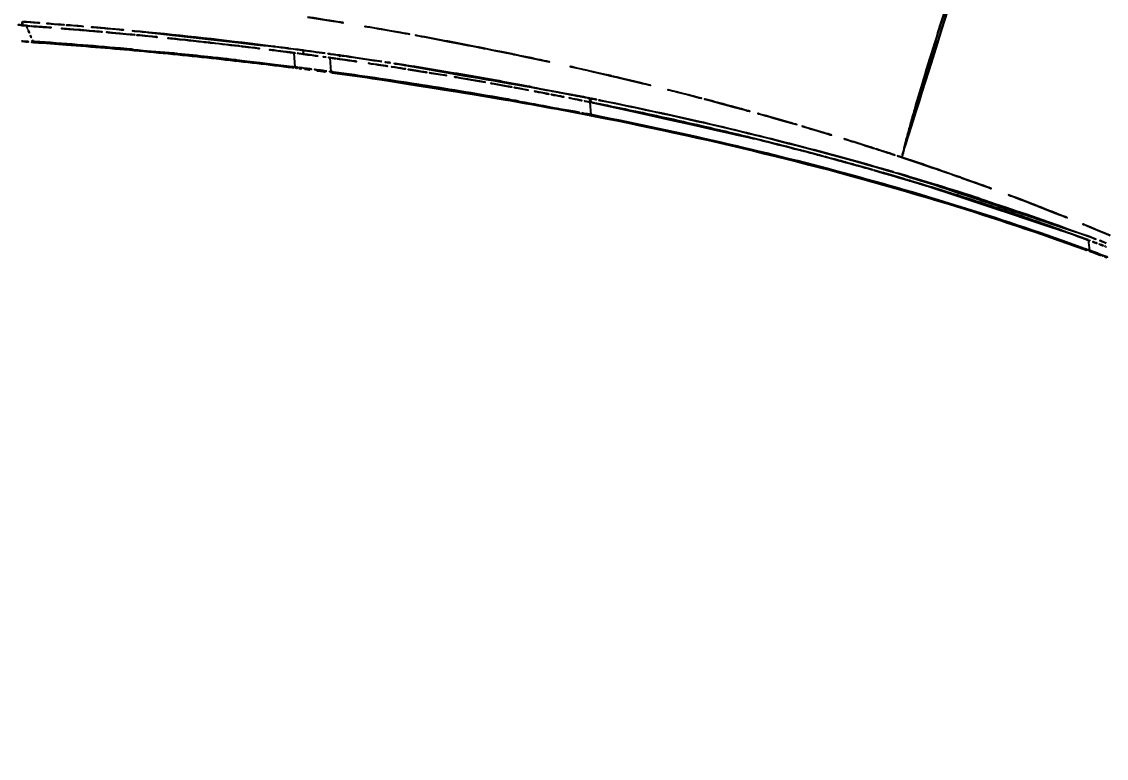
# Model space of a CAD drawing. Extents: x 16296660632 to 16296668616, y -37409619871 to -37409616241.
# Drawn here: x 16296666188.6 to 16296666260.9, y -37409616825.6 to -37409616776.4 of the extents above; entities that cross this region are included whole.
import ezdxf

# ---------------------------------------------------------------- set-up
doc = ezdxf.new("R2010")
doc.units = 0
doc.header["$LTSCALE"] = 10
doc.header["$MEASUREMENT"] = 0
doc.header["$PDMODE"] = 3
doc.header["$PDSIZE"] = -10
doc.layers.get('0').update_dxf_attribs({"linetype": 'CONTINUOUS'})
doc.layers.get('DEFPOINTS').update_dxf_attribs({"linetype": 'CONTINUOUS'})
doc.styles.add('Daelim Dimension', font='')
doc.styles.get('Daelim Dimension').set_extended_font_data('나눔고딕')
doc.dimstyles.new('DEFAULT', dxfattribs={"dimscale": 2, "dimtxt": 2, "dimasz": 2, "dimexe": 0, "dimexo": 2, "dimgap": 1, "dimtad": 1, "dimdec": 1, "dimzin": 9, "dimdsep": 46, "dimtxsty": 'Daelim Dimension', "dimcen": 0.5, "dimclrd": 252, "dimclre": 252, "dimclrt": 3, "dimadec": 1, "dimazin": 0, "dimtfac": 1, "dimtdec": 1, "dimtix": 1, "dimtmove": 0, "dimatfit": 3, "dimfxl": 1, "dimtolj": 1, "dimtzin": 1, "dimlwd": 9, "dimlwe": 9, "dimarcsym": 0})

# ---------------------------------------------------------------- blocks, each defined once
blk = doc.blocks.new('*D16')
at = {"color": 5, "lineweight": 9, "transparency": 16777216}
for p, q in [((16296666467.47109, -37409616640.80376), (16296666467.47109, -37409616937.17432)), ((16296666147.47109, -37409616641.1646), (16296666147.47109, -37409616937.17432)), ((16296666151.47109, -37409616937.17432), (16296666463.47109, -37409616937.17432))]:
    blk.add_line(p, q, dxfattribs=at)
at = {"color": 5, "transparency": 16777216}
for points in [[(16296666151.47109, -37409616936.50766), (16296666151.47109, -37409616937.84099), (16296666147.47109, -37409616937.17432)], [(16296666463.47109, -37409616936.50766), (16296666463.47109, -37409616937.84099), (16296666467.47109, -37409616937.17432)]]:
    blk.add_solid(points, dxfattribs=at)
at = {"layer": 'DEFPOINTS', "color": 0, "transparency": 16777216}
for p in [(16296666147.47109, -37409616637.1646), (16296666467.47109, -37409616636.80376), (16296666467.47109, -37409616937.17432)]:
    blk.add_point(p, dxfattribs=at)
at = {"color": 7, "transparency": 16777216, "insert": (16296666291.23105, -37409616918.8224), "char_height": 30, "attachment_point": 5, "style": 'Daelim Dimension'}
blk.add_mtext('\\A1;320', dxfattribs=at)

msp = doc.modelspace()

# ---------------------------------------------------------------- linework, layer by layer
at = {"linetype": 'Continuous'}
for p, q in [((16296666188.6283, -37409616776.685753), (16296666188.918961, -37409616776.70652)), ((16296666188.924549, -37409616776.705353), (16296666188.944151, -37409616776.791832)), ((16296666206.833111, -37409616779.454964), (16296666206.7784, -37409616778.513313)), ((16296666209.155979, -37409616778.835533), (16296666209.213421, -37409616779.765846)), ((16296666226.633459, -37409616781.821503), (16296666226.48101, -37409616781.791161)), ((16296666226.48101, -37409616781.791161), (16296666226.55551, -37409616782.635361)), ((16296666226.549231, -37409616782.634666), (16296666226.548731, -37409616782.629402)), ((16296666226.55551, -37409616782.635361), (16296666226.616489, -37409616782.642532)), ((16296666259.70961, -37409616790.986763), (16296666259.816441, -37409616791.683792)), ((16296666260.3354, -37409616791.873909), (16296666259.816441, -37409616791.683792)), ((16296666260.003349, -37409616791.806953), (16296666260.52466, -37409616791.998337))]:
    msp.add_line(p, q, dxfattribs=at)
for points, start_tangent, end_tangent in [([(16296666254.316191, -37409616762.998711), (16296666253.342291, -37409616765.930397), (16296666251.95332, -37409616770.153877), (16296666250.73975, -37409616773.90049), (16296666249.70158, -37409616777.170227), (16296666248.838831, -37409616779.963112), (16296666248.15148, -37409616782.279121), (16296666247.873581, -37409616783.258301), (16296666247.63953, -37409616784.118271), (16296666247.449341, -37409616784.859016), (16296666247.345249, -37409616785.294456)], (-0.316198974, -0.948692895), (-0.224978835, -0.974363651)), ([(16296666247.344179, -37409616785.294197), (16296666247.447741, -37409616784.861198), (16296666247.637991, -37409616784.120506), (16296666247.872101, -37409616783.260597), (16296666248.15007, -37409616782.281479), (16296666248.83757, -37409616779.965607), (16296666249.700491, -37409616777.17289), (16296666250.73884, -37409616773.90332), (16296666251.95262, -37409616770.156914), (16296666253.341829, -37409616765.93364), (16296666254.316931, -37409616762.998947)], (0.225164607, 0.974320738), (0.316259443, 0.948672738)), ([(16296666188.636709, -37409616776.664017), (16296666187.89348, -37409616776.562859)], (-0.995366806, 0.096150514), (-0.984645501, 0.174565855)), ([(16296666188.654091, -37409616776.430923), (16296666188.61993, -37409616776.590363), (16296666188.62405, -37409616776.675919), (16296666188.63591, -37409616776.670387)], (-0.266391448, -0.963864927), (0.825693006, 0.564119721)), ([(16296666188.61652, -37409616776.608856), (16296666188.61199, -37409616776.663544)], (-0.17430809, -0.984691165), (0.15967658, -0.987169383)), ([(16296666188.613859, -37409616776.662643), (16296666188.61734, -37409616776.609123)], (-0.070257195, 0.99752891), (0.107448553, 0.994210646)), ([(16296666188.62051, -37409616776.678123), (16296666188.613859, -37409616776.662643)], (-0.967625479, 0.252390436), (-0.070257198, 0.99752891)), ([(16296666188.61734, -37409616776.609123), (16296666188.61858, -37409616776.597237), (16296666188.620541, -37409616776.494003)], (0.107448553, 0.994210646), (-0.055832867, 0.998440129)), ([(16296666188.620541, -37409616776.494003), (16296666188.618, -37409616776.427811)], (-0.055832866, 0.998440129), (0.009272359, 0.999957011)), ([(16296666188.63591, -37409616776.670387), (16296666188.759729, -37409616776.679848), (16296666188.883511, -37409616776.689323), (16296666189.007259, -37409616776.698837)], (0.997113429, -0.07592635), (0.997046598, -0.076798971)), ([(16296666188.654131, -37409616776.430672), (16296666188.82494, -37409616776.442879)], (0.997474532, -0.071025058), (0.99743549, -0.071571242)), ([(16296666188.824921, -37409616776.443108), (16296666188.654091, -37409616776.430923)], (-0.997444803, 0.071441344), (-0.99748368, 0.070896465)), ([(16296666188.82494, -37409616776.442879), (16296666188.927019, -37409616776.450218)], (0.99743549, -0.071571242), (0.997412005, -0.071897786)), ([(16296666188.92664, -37409616776.450409), (16296666188.824921, -37409616776.443108)], (-0.997421504, 0.071765888), (-0.997444803, 0.071441344)), ([(16296666188.907789, -37409616776.704178), (16296666189.00629, -37409616776.711273)], (0.997426602, -0.071695008), (0.997404045, -0.072008128)), ([(16296666188.927019, -37409616776.450218), (16296666191.198629, -37409616776.622307)], (0.997412005, -0.071897785), (0.996859956, -0.079184776)), ([(16296666189.007259, -37409616776.698837), (16296666188.955179, -37409616776.704597), (16296666188.93656, -37409616776.706497)], (-0.99307033, -0.117521575), (-0.997876323, -0.06513712)), ([(16296666188.944151, -37409616776.791832), (16296666188.98797, -37409616776.897247)], (0.383857721, -0.923392251), (0.383837932, -0.923400477)), ([(16296666189.006321, -37409616776.711243), (16296666188.924549, -37409616776.705353)], (-0.997408127, 0.071951565), (-0.997426995, 0.071689541)), ([(16296666189.00629, -37409616776.711273), (16296666189.41626, -37409616776.741142)], (0.997404045, -0.072008128), (0.997309009, -0.073312618)), ([(16296666189.41358, -37409616776.740883), (16296666189.006321, -37409616776.711243)], (-0.997313075, 0.073257289), (-0.997408127, 0.071951565)), ([(16296666189.41626, -37409616776.741142), (16296666192.417471, -37409616776.97628)], (0.997309009, -0.073312618), (0.996556019, -0.082922262)), ([(16296666191.198641, -37409616776.6222), (16296666191.04776, -37409616776.610283), (16296666188.92664, -37409616776.450409)], (-0.996871702, 0.079036756), (-0.997421504, 0.071765888)), ([(16296666192.417471, -37409616776.976173), (16296666189.41358, -37409616776.740883)], (-0.996555386, 0.082929865), (-0.997313075, 0.073257289)), ([(16296666191.198629, -37409616776.622307), (16296666191.81897, -37409616776.672211)], (0.996859956, -0.079184776), (0.996699317, -0.081181717)), ([(16296666191.818991, -37409616776.672012), (16296666191.198641, -37409616776.6222)], (-0.996711699, 0.081029558), (-0.996871702, 0.079036756)), ([(16296666191.81897, -37409616776.672211), (16296666194.139271, -37409616776.86998)], (0.996699317, -0.081181717), (0.996060357, -0.088677869)), ([(16296666194.13932, -37409616776.869408), (16296666191.818991, -37409616776.672012)], (-0.996074923, 0.088514111), (-0.996711699, 0.081029558)), ([(16296666207.66077, -37409616776.121292), (16296666213.854231, -37409616777.155693)], (0.988021896, -0.15431375), (0.984504346, -0.175360178)), ([(16296666213.85437, -37409616777.15493), (16296666207.66111, -37409616776.121964)], (-0.984485067, 0.17546838), (-0.988118784, 0.153692121)), ([(16296666188.98797, -37409616776.897247), (16296666189.03178, -37409616777.002663)], (0.383837932, -0.923400477), (0.383818097, -0.923408722)), ([(16296666189.03178, -37409616777.002663), (16296666189.0756, -37409616777.108078), (16296666189.163219, -37409616777.318909)], (0.383818097, -0.923408722), (0.383758427, -0.923433522)), ([(16296666189.163219, -37409616777.318909), (16296666189.207029, -37409616777.424316), (16296666189.29464, -37409616777.635147)], (0.383758427, -0.923433522), (0.38369872, -0.923458333)), ([(16296666192.417471, -37409616776.97628), (16296666192.726351, -37409616777.002136)], (0.996556019, -0.082922262), (0.99647272, -0.083917325)), ([(16296666192.726351, -37409616777.002029), (16296666192.417471, -37409616776.976173)], (-0.996471767, 0.083928646), (-0.996555386, 0.082929865)), ([(16296666192.726351, -37409616777.002136), (16296666195.959459, -37409616777.291519)], (0.99647272, -0.083917325), (0.995534211, -0.094401456)), ([(16296666195.959459, -37409616777.291489), (16296666194.989929, -37409616777.20108), (16296666192.726351, -37409616777.002029)], (-0.995531522, 0.094429809), (-0.996471767, 0.083928646)), ([(16296666194.139271, -37409616776.86998), (16296666194.341829, -37409616776.888077)], (0.996060357, -0.088677869), (0.996001699, -0.089334294)), ([(16296666194.341881, -37409616776.887466), (16296666194.13932, -37409616776.869408)], (-0.996016437, 0.089169825), (-0.996074923, 0.088514111)), ([(16296666194.341829, -37409616776.888077), (16296666197.07568, -37409616777.145576)], (0.996001699, -0.089334294), (0.995164107, -0.098226273)), ([(16296666197.075781, -37409616777.144524), (16296666196.952881, -37409616777.132439), (16296666194.341881, -37409616776.887466)], (-0.995180554, 0.0980595), (-0.996016437, 0.089169825)), ([(16296666195.959459, -37409616777.291519), (16296666196.45455, -37409616777.338867)], (0.995534211, -0.094401456), (0.995379593, -0.09601805)), ([(16296666196.45455, -37409616777.33886), (16296666195.959459, -37409616777.291489)], (-0.995377029, 0.096044629), (-0.995531522, 0.094429809)), ([(16296666196.45455, -37409616777.338867), (16296666199.50647, -37409616777.648781)], (0.995379593, -0.09601805), (0.994360855, -0.106049467)), ([(16296666197.07568, -37409616777.145576), (16296666205.381531, -37409616778.080841), (16296666206.379709, -37409616778.208969)], (0.995164107, -0.098226273), (0.991645825, -0.12899053)), ([(16296666199.50647, -37409616777.648804), (16296666196.45455, -37409616777.33886)], (-0.994362427, 0.106034728), (-0.995377029, 0.096044629)), ([(16296666206.38002, -37409616778.206673), (16296666206.15571, -37409616778.177597), (16296666204.13345, -37409616777.923302), (16296666201.938181, -37409616777.663071), (16296666199.550989, -37409616777.398598), (16296666197.075781, -37409616777.144524)], (-0.991654976, 0.128920164), (-0.995180554, 0.0980595)), ([(16296666213.854231, -37409616777.155693), (16296666215.466591, -37409616777.447701)], (0.984504346, -0.175360178), (0.983471323, -0.181063958)), ([(16296666215.466681, -37409616777.447197), (16296666213.85437, -37409616777.15493)], (-0.983430768, 0.181284099), (-0.984485067, 0.17546838)), ([(16296666215.466591, -37409616777.447701), (16296666219.01981, -37409616778.125893), (16296666221.275141, -37409616778.581863)], (0.983471323, -0.181063958), (0.979303555, -0.202397005)), ([(16296666188.57704, -37409616777.721123), (16296666188.978439, -37409616777.760338), (16296666189.334221, -37409616777.791939)], (0.994422423, -0.105470583), (0.996512197, -0.083447235)), ([(16296666188.98473, -37409616777.771584), (16296666188.78511, -37409616777.753769), (16296666188.595091, -37409616777.734589)], (-0.996461273, 0.084053145), (-0.994301611, 0.106603499)), ([(16296666189.409321, -37409616777.804817), (16296666188.98473, -37409616777.771584)], (-0.997190882, 0.074902239), (-0.996461273, 0.084053145)), ([(16296666189.29464, -37409616777.635147), (16296666189.33843, -37409616777.74057)], (0.38369872, -0.923458333), (0.383678734, -0.923466637)), ([(16296666189.337219, -37409616777.744682), (16296666189.359779, -37409616777.786201), (16296666189.36706, -37409616777.794548)], (0.385152675, -0.922852868), (0.704592783, -0.709611873)), ([(16296666189.33843, -37409616777.74057), (16296666189.397181, -37409616777.744698)], (0.997547819, -0.069988201), (0.997535039, -0.070170123)), ([(16296666189.39691, -37409616777.74897), (16296666189.337219, -37409616777.744682)], (-0.997418406, 0.071808938), (-0.997425864, 0.071705277)), ([(16296666189.376329, -37409616777.802269), (16296666189.38381, -37409616777.806198), (16296666189.39253, -37409616777.808273)], (0.83413274, -0.551563751), (0.996526965, -0.083270692)), ([(16296666189.39254, -37409616777.808113), (16296666189.44759, -37409616777.81208)], (0.997418454, -0.071808267), (0.997411422, -0.071905874)), ([(16296666189.397181, -37409616777.744698), (16296666189.45224, -37409616777.748573)], (0.997535039, -0.070170123), (0.997523029, -0.070340652)), ([(16296666189.45196, -37409616777.752937), (16296666189.39691, -37409616777.74897)], (-0.997411432, 0.071905745), (-0.997418406, 0.071808939)), ([(16296666189.44759, -37409616777.81208), (16296666191.583679, -37409616777.970757), (16296666196.74577, -37409616778.406174), (16296666201.89843, -37409616778.931107), (16296666206.65719, -37409616779.492126)], (0.997411422, -0.071905874), (0.992218138, -0.124511714)), ([(16296666189.45224, -37409616777.748573), (16296666195.184839, -37409616778.204277), (16296666198.734409, -37409616778.538513)], (0.997523029, -0.070340652), (0.995051121, -0.09936431)), ([(16296666198.7344, -37409616778.53862), (16296666196.686489, -37409616778.341293), (16296666191.535089, -37409616777.907562), (16296666189.45196, -37409616777.752937)], (-0.995040955, 0.099466069), (-0.997411432, 0.071905745)), ([(16296666199.50647, -37409616777.648781), (16296666199.743019, -37409616777.674103), (16296666200.05596, -37409616777.707893)], (0.994360855, -0.106049467), (0.994165299, -0.107867318)), ([(16296666200.05596, -37409616777.707893), (16296666199.50647, -37409616777.648804)], (-0.994168265, 0.107839982), (-0.994362427, 0.106034728)), ([(16296666200.05596, -37409616777.707893), (16296666203.055361, -37409616778.048523)], (0.994165299, -0.107867318), (0.99303627, -0.117809025)), ([(16296666203.05538, -37409616778.048347), (16296666200.942261, -37409616777.805351), (16296666200.05596, -37409616777.707893)], (-0.993045022, 0.117735231), (-0.994168265, 0.107839982)), ([(16296666203.055361, -37409616778.048523), (16296666203.364759, -37409616778.085381)], (0.99303627, -0.117809025), (0.992913866, -0.118836253)), ([(16296666203.36478, -37409616778.085197), (16296666203.05538, -37409616778.048347)], (-0.992922918, 0.118760594), (-0.993045022, 0.117735231)), ([(16296666203.364759, -37409616778.085381), (16296666206.21122, -37409616778.439827)], (0.992913866, -0.118836253), (0.991735162, -0.128301861)), ([(16296666206.211281, -37409616778.43943), (16296666203.36478, -37409616778.085197)], (-0.991743685, 0.128235965), (-0.992922918, 0.118760594)), ([(16296666206.379709, -37409616778.208969), (16296666209.13975, -37409616778.581192)], (0.991645825, -0.12899053), (0.990385891, -0.138332165)), ([(16296666221.274851, -37409616778.583267), (16296666215.466681, -37409616777.447197)], (-0.979231028, 0.20274761), (-0.983430768, 0.181284099)), ([(16296666198.734409, -37409616778.538513), (16296666199.001789, -37409616778.565331)], (0.995051121, -0.09936431), (0.994965528, -0.100217751)), ([(16296666199.00177, -37409616778.565468), (16296666198.7344, -37409616778.53862)], (-0.994950115, 0.10037066), (-0.995040955, 0.099466069)), ([(16296666199.001789, -37409616778.565331), (16296666201.01652, -37409616778.774872), (16296666206.6649, -37409616779.433723)], (0.994965528, -0.100217751), (0.992151659, -0.125040338)), ([(16296666206.665171, -37409616779.43399), (16296666201.828871, -37409616778.863953), (16296666199.00177, -37409616778.565468)], (-0.992186332, 0.124764909), (-0.994950115, 0.10037066)), ([(16296666206.21122, -37409616778.439827), (16296666206.34877, -37409616778.457657)], (0.991735162, -0.128301862), (0.99167579, -0.128759958)), ([(16296666206.347969, -37409616778.457138), (16296666206.211281, -37409616778.43943)], (-0.99168449, 0.128692935), (-0.991743685, 0.128235965)), ([(16296666206.34877, -37409616778.457657), (16296666206.432831, -37409616778.468582)], (0.99167579, -0.128759959), (0.991639396, -0.129039949)), ([(16296666206.53175, -37409616778.481041), (16296666206.347969, -37409616778.457138)], (-0.991604536, 0.129307559), (-0.99168449, 0.128692935)), ([(16296666206.432831, -37409616778.468582), (16296666206.5317, -37409616778.481468)], (0.991639396, -0.129039949), (0.991596484, -0.12936929)), ([(16296666206.5317, -37409616778.481468), (16296666206.77837, -37409616778.513748)], (0.991596484, -0.12936929), (0.991488912, -0.130191159)), ([(16296666206.7784, -37409616778.513313), (16296666206.53175, -37409616778.481041)], (-0.991496552, 0.130132961), (-0.991604536, 0.129307559)), ([(16296666206.77837, -37409616778.513748), (16296666206.957581, -37409616778.537338)], (0.991488912, -0.130191159), (0.99141031, -0.130788367)), ([(16296666208.83497, -37409616778.536163), (16296666208.0238, -37409616778.424919), (16296666206.38003, -37409616778.206543)], (-0.990538775, 0.137233143), (-0.991654971, 0.128920205)), ([(16296666206.957581, -37409616778.537338), (16296666209.106199, -37409616778.828697)], (0.99141031, -0.130788367), (0.990438175, -0.137957321)), ([(16296666208.36504, -37409616778.726227), (16296666207.572519, -37409616778.618874), (16296666206.778419, -37409616778.513443)], (-0.990767695, 0.135570552), (-0.991477728, 0.130276305)), ([(16296666207.34716, -37409616778.584877), (16296666207.41712, -37409616778.337448)], (0.241550257, 0.970388311), (0.296862588, 0.954920208)), ([(16296666207.417509, -37409616778.337517), (16296666207.34757, -37409616778.584938)], (-0.296747746, -0.954955902), (-0.241632737, -0.970367776)), ([(16296666208.892509, -37409616778.798882), (16296666208.36504, -37409616778.726227)], (-0.990525449, 0.13732929), (-0.990767695, 0.135570552)), ([(16296666209.14012, -37409616778.578598), (16296666208.83497, -37409616778.536163)], (-0.990394357, 0.138271537), (-0.990538775, 0.137233143)), ([(16296666209.155979, -37409616778.835533), (16296666208.892509, -37409616778.798882)], (-0.990403241, 0.138207891), (-0.990525449, 0.13732929)), ([(16296666209.106199, -37409616778.828697), (16296666209.155979, -37409616778.835632)], (0.990438175, -0.137957321), (0.990415, -0.138123599)), ([(16296666209.13975, -37409616778.581192), (16296666209.1908, -37409616778.588333)], (0.990385891, -0.138332165), (0.990361553, -0.1385063)), ([(16296666209.155979, -37409616778.835632), (16296666209.336201, -37409616778.860817)], (0.990415, -0.138123598), (0.990330848, -0.138725673)), ([(16296666209.1908, -37409616778.588333), (16296666212.973459, -37409616779.1427)], (0.990361553, -0.138506299), (0.988449573, -0.151550132)), ([(16296666209.342079, -37409616778.861389), (16296666209.155979, -37409616778.835533)], (-0.990434874, 0.137981016), (-0.990537914, 0.137239358)), ([(16296666209.336201, -37409616778.860817), (16296666209.491631, -37409616778.882637)], (0.990330848, -0.138725673), (0.990257957, -0.139245032)), ([(16296666209.49168, -37409616778.882278), (16296666209.342079, -37409616778.861389)], (-0.990352081, 0.138574008), (-0.990434874, 0.137981016)), ([(16296666209.98101, -37409616778.697937), (16296666209.14011, -37409616778.578667)], (-0.989866107, 0.142003841), (-0.990314333, 0.138843519)), ([(16296666209.491631, -37409616778.882637), (16296666209.616949, -37409616778.900284)], (0.990257957, -0.139245032), (0.990198977, -0.139663831)), ([(16296666209.810049, -37409616778.927032), (16296666209.49168, -37409616778.882278)], (-0.990176012, 0.139826556), (-0.990352081, 0.138574008)), ([(16296666209.616949, -37409616778.900284), (16296666209.809971, -37409616778.927567)], (0.990198977, -0.139663832), (0.990107674, -0.140309633)), ([(16296666209.833429, -37409616778.671066), (16296666209.758261, -37409616778.916748)], (-0.313508854, -0.949585277), (-0.26668746, -0.963783066)), ([(16296666209.809971, -37409616778.927567), (16296666212.69294, -37409616779.350647)], (0.990107674, -0.140309633), (0.988666958, -0.150125434)), ([(16296666212.61478, -37409616779.089401), (16296666211.5431, -37409616778.926857), (16296666210.38649, -37409616778.756416), (16296666209.98101, -37409616778.697937)], (-0.988390275, 0.151936383), (-0.989866107, 0.142003841)), ([(16296666221.275141, -37409616778.581863), (16296666221.474689, -37409616778.623177)], (0.979303555, -0.202397005), (0.979147221, -0.203151964)), ([(16296666221.47438, -37409616778.624657), (16296666221.274851, -37409616778.583267)], (-0.979075071, 0.203499399), (-0.979231028, 0.20274761)), ([(16296666221.474689, -37409616778.623177), (16296666227.477301, -37409616779.943077)], (0.979147221, -0.203151963), (0.973997693, -0.226557926)), ([(16296666206.65719, -37409616779.492126), (16296666206.82593, -37409616779.513344)], (0.992218138, -0.124511714), (0.992151082, -0.125044912)), ([(16296666206.6649, -37409616779.433723), (16296666206.833111, -37409616779.454964)], (0.992151659, -0.125040338), (0.992082306, -0.125589403)), ([(16296666206.83308, -37409616779.455147), (16296666206.665171, -37409616779.43399)], (-0.992117549, 0.12531069), (-0.992186332, 0.124764909)), ([(16296666206.82593, -37409616779.513344), (16296666206.91255, -37409616779.524277)], (0.992151082, -0.125044912), (0.992116518, -0.12531885)), ([(16296666206.833111, -37409616779.454964), (16296666207.0014, -37409616779.476303)], (0.992090125, -0.125527618), (0.992018731, -0.126090588)), ([(16296666206.83316, -37409616779.454964), (16296666206.884109, -37409616779.487694)], (0.490476943, -0.871454169), (0.988952502, -0.148232749)), ([(16296666206.884109, -37409616779.487846), (16296666206.83326, -37409616779.45517)], (-0.988813568, 0.149156725), (-0.491786418, 0.870715866)), ([(16296666206.91997, -37409616779.465988), (16296666206.83316, -37409616779.454964)], (-0.992017, 0.126104211), (-0.992048211, 0.125858437)), ([(16296666206.89296, -37409616779.488663), (16296666206.910549, -37409616779.488693)], (0.997667797, -0.068256627), (0.998315422, 0.058019978)), ([(16296666206.910509, -37409616779.488853), (16296666206.892969, -37409616779.488808)], (-0.99835313, -0.057367481), (-0.997623567, 0.068900057)), ([(16296666206.910549, -37409616779.488693), (16296666206.99712, -37409616779.466583)], (0.998315422, 0.058019976), (0.925253903, 0.379348407)), ([(16296666206.912621, -37409616779.524223), (16296666207.0875, -37409616779.546463)], (0.992047515, -0.125863929), (0.991976464, -0.12642268)), ([(16296666207.00135, -37409616779.476349), (16296666206.91997, -37409616779.465988)], (-0.991987402, 0.126336825), (-0.992017, 0.126104212)), ([(16296666207.0014, -37409616779.476303), (16296666207.098459, -37409616779.488663)], (0.992018731, -0.126090588), (0.991977402, -0.126415322)), ([(16296666207.0875, -37409616779.546463), (16296666207.48641, -37409616779.597557)], (0.991976464, -0.12642268), (0.991811807, -0.127708028)), ([(16296666207.098459, -37409616779.488663), (16296666207.623119, -37409616779.555992)], (0.991977402, -0.126415322), (0.991752129, -0.128170645)), ([(16296666207.6231, -37409616779.556107), (16296666207.00135, -37409616779.476349)], (-0.991750453, 0.128183615), (-0.991987402, 0.126336825)), ([(16296666207.48641, -37409616779.597557), (16296666208.282681, -37409616779.701157)], (0.991811807, -0.127708028), (0.991472818, -0.130313665)), ([(16296666207.628519, -37409616779.556686), (16296666208.421961, -37409616779.660316)], (0.991749792, -0.128188727), (0.991403262, -0.130841782)), ([(16296666208.416519, -37409616779.659683), (16296666207.62851, -37409616779.556808)], (-0.991419856, 0.130715988), (-0.991748308, 0.128200208)), ([(16296666208.282681, -37409616779.701157), (16296666208.679899, -37409616779.753632), (16296666209.20561, -37409616779.823914)], (0.991472818, -0.130313665), (0.991063165, -0.133393414)), ([(16296666208.421961, -37409616779.660316), (16296666209.213421, -37409616779.765846)], (0.991403262, -0.130841782), (0.991050596, -0.133486766)), ([(16296666208.947359, -37409616779.730164), (16296666208.416519, -37409616779.659683)], (-0.991180779, 0.13251665), (-0.991419856, 0.130715988)), ([(16296666212.90468, -37409616779.382729), (16296666209.810049, -37409616778.927032)], (-0.988482911, 0.151332531), (-0.990176012, 0.139826556)), ([(16296666212.69294, -37409616779.350647), (16296666213.4757, -37409616779.470596)], (0.988666958, -0.150125434), (0.988250066, -0.152845697)), ([(16296666212.973141, -37409616779.14473), (16296666212.61478, -37409616779.089401)], (-0.988189281, 0.153238197), (-0.988390275, 0.151936383)), ([(16296666212.973459, -37409616779.1427), (16296666213.513371, -37409616779.226013)], (0.988449573, -0.151550132), (0.988158813, -0.153434546)), ([(16296666213.475679, -37409616779.470734), (16296666212.90468, -37409616779.382729)], (-0.988176145, 0.153322881), (-0.988482911, 0.151332531)), ([(16296666214.225281, -37409616779.341812), (16296666213.60638, -37409616779.243683), (16296666212.973141, -37409616779.14473)], (-0.987488476, 0.157691185), (-0.988189281, 0.153238197)), ([(16296666213.4757, -37409616779.470596), (16296666215.334681, -37409616779.76442)], (0.988250066, -0.152845697), (0.987213938, -0.15940088)), ([(16296666213.513941, -37409616779.22744), (16296666215.292351, -37409616779.513657)], (0.987759568, -0.155984087), (0.98682905, -0.161766581)), ([(16296666213.514151, -37409616779.226128), (16296666217.63887, -37409616779.89592), (16296666221.70092, -37409616780.616386), (16296666225.71172, -37409616781.384537)], (0.988198507, -0.153178691), (0.9808157, -0.194937332)), ([(16296666215.33456, -37409616779.765213), (16296666214.8011, -37409616779.679482), (16296666213.47584, -37409616779.470757)], (-0.987190875, 0.159543652), (-0.988176057, 0.15332345)), ([(16296666215.29225, -37409616779.514236), (16296666214.52273, -37409616779.389473), (16296666214.225281, -37409616779.341812)], (-0.986895449, 0.161360998), (-0.987488476, 0.157691185)), ([(16296666225.71311, -37409616781.386703), (16296666221.664721, -37409616780.614166), (16296666217.59807, -37409616779.892616), (16296666213.513941, -37409616779.22744)], (-0.981120136, 0.193399274), (-0.988173833, 0.153337782)), ([(16296666215.292351, -37409616779.513657), (16296666217.71454, -37409616779.92025), (16296666221.781441, -37409616780.643539), (16296666225.71311, -37409616781.386703)], (0.98682905, -0.161766581), (0.981679345, -0.190540452)), ([(16296666224.789181, -37409616781.208412), (16296666224.669331, -37409616781.185448), (16296666224.53886, -37409616781.160492), (16296666224.39665, -37409616781.133339), (16296666224.24143, -37409616781.10376), (16296666224.07177, -37409616781.071503), (16296666223.886061, -37409616781.036293), (16296666223.68281, -37409616780.997841), (16296666223.460119, -37409616780.955856), (16296666223.21669, -37409616780.910103), (16296666222.95573, -37409616780.861237), (16296666222.678249, -37409616780.809479), (16296666222.38324, -37409616780.754677), (16296666222.069441, -37409616780.696663), (16296666221.7356, -37409616780.635223), (16296666221.380461, -37409616780.570198), (16296666221.00275, -37409616780.501427), (16296666220.601219, -37409616780.428757), (16296666220.174549, -37409616780.352043), (16296666219.72011, -37409616780.270912), (16296666219.23336, -37409616780.184677), (16296666218.70956, -37409616780.09269), (16296666218.14398, -37409616779.994324), (16296666217.531851, -37409616779.889), (16296666216.868441, -37409616779.77623), (16296666216.14897, -37409616779.655586), (16296666215.36866, -37409616779.526741), (16296666215.29225, -37409616779.514236)], (-0.982107584, 0.188320722), (-0.986895449, 0.161360998)), ([(16296666227.47665, -37409616779.9459), (16296666221.47438, -37409616778.624657)], (-0.973994933, 0.22656979), (-0.979075071, 0.203499399)), ([(16296666209.213421, -37409616779.765846), (16296666208.947359, -37409616779.730164)], (-0.991055499, 0.13345036), (-0.991180779, 0.13251665)), ([(16296666209.20561, -37409616779.823914), (16296666209.297701, -37409616779.836327)], (0.991063165, -0.133393414), (0.991021358, -0.13370366)), ([(16296666209.213421, -37409616779.765846), (16296666209.276779, -37409616779.801537)], (0.509797838, -0.860294232), (0.996705793, -0.081102177)), ([(16296666209.213421, -37409616779.765846), (16296666209.30575, -37409616779.778259)], (0.991116308, -0.132997987), (0.991068094, -0.133356792)), ([(16296666209.27738, -37409616779.802696), (16296666209.213421, -37409616779.765846)], (-0.99421439, 0.107413904), (-0.509781249, 0.860304062)), ([(16296666209.276779, -37409616779.801537), (16296666209.29604, -37409616779.801781)], (0.996705793, -0.081102175), (0.99878665, 0.049246609)), ([(16296666209.29705, -37409616779.803497), (16296666209.27738, -37409616779.802696)], (-0.999804744, -0.019760425), (-0.99421439, 0.107413903)), ([(16296666209.29604, -37409616779.801781), (16296666209.386419, -37409616779.779663)], (0.99878665, 0.04924661), (0.928981799, 0.370125407)), ([(16296666209.297741, -37409616779.836327), (16296666214.623449, -37409616780.607018), (16296666220.83527, -37409616781.632462), (16296666226.311819, -37409616782.642036)], (0.9910211, -0.133705568), (0.981896458, -0.189418444)), ([(16296666209.30575, -37409616779.778259), (16296666209.392151, -37409616779.789902)], (0.991068094, -0.133356792), (0.991022959, -0.13369179)), ([(16296666209.392099, -37409616779.789993), (16296666209.30571, -37409616779.778313)], (-0.990956596, 0.134182805), (-0.990998652, 0.13387185)), ([(16296666209.392151, -37409616779.789902), (16296666214.95483, -37409616780.599007), (16296666220.7341, -37409616781.554863), (16296666225.512199, -37409616782.43013)], (0.991022959, -0.133691791), (0.982303175, -0.187297817)), ([(16296666225.51236, -37409616782.430298), (16296666220.624229, -37409616781.536942), (16296666214.844629, -37409616780.582497), (16296666209.392099, -37409616779.789993)], (-0.982332977, 0.18714145), (-0.990956596, 0.134182805)), ([(16296666215.334681, -37409616779.76442), (16296666216.065769, -37409616779.883453)], (0.987213938, -0.15940088), (0.986788219, -0.162015466)), ([(16296666216.06563, -37409616779.884277), (16296666215.33456, -37409616779.765213)], (-0.986793125, 0.161985579), (-0.987190875, 0.159543652)), ([(16296666216.065769, -37409616779.883453), (16296666218.331461, -37409616780.265129)], (0.986788219, -0.162015466), (0.985400915, -0.170249926)), ([(16296666218.331421, -37409616780.26535), (16296666216.06563, -37409616779.884277)], (-0.985482857, 0.169774966), (-0.986793125, 0.161985579)), ([(16296666218.331461, -37409616780.265129), (16296666218.565531, -37409616780.305672)], (0.985400915, -0.170249926), (0.985251611, -0.171111843)), ([(16296666218.56551, -37409616780.305779), (16296666218.331421, -37409616780.26535)], (-0.985340574, 0.170598808), (-0.985482857, 0.169774966)), ([(16296666218.565531, -37409616780.305672), (16296666221.03301, -37409616780.745628)], (0.985251611, -0.171111842), (0.983697907, -0.179828885)), ([(16296666221.03323, -37409616780.744438), (16296666220.57398, -37409616780.661057), (16296666218.56551, -37409616780.305779)], (-0.983761394, 0.179481251), (-0.985340574, 0.170598807)), ([(16296666227.477301, -37409616779.943077), (16296666228.61021, -37409616780.209396)], (0.973997693, -0.226557926), (0.972923349, -0.23112801)), ([(16296666228.60955, -37409616780.212173), (16296666227.961149, -37409616780.059097), (16296666227.47665, -37409616779.9459)], (-0.972946783, 0.231029343), (-0.973994933, 0.22656979)), ([(16296666228.61021, -37409616780.209396), (16296666233.610559, -37409616781.453506)], (0.972923349, -0.23112801), (0.967756914, -0.251885998)), ([(16296666221.03301, -37409616780.745628), (16296666221.69825, -37409616780.868027)], (0.983697907, -0.179828885), (0.983288538, -0.182053978)), ([(16296666221.6985, -37409616780.866653), (16296666221.03323, -37409616780.744438)], (-0.983326594, 0.181848314), (-0.983761394, 0.179481251)), ([(16296666221.69825, -37409616780.868027), (16296666223.47917, -37409616781.203163)], (0.983288538, -0.182053978), (0.982216973, -0.187749348)), ([(16296666223.479441, -37409616781.201736), (16296666221.6985, -37409616780.866653)], (-0.982186446, 0.187908984), (-0.983326594, 0.181848314)), ([(16296666233.61022, -37409616781.454803), (16296666228.60955, -37409616780.212173)], (-0.967864115, 0.251473764), (-0.972946783, 0.231029343)), ([(16296666223.47917, -37409616781.203163), (16296666224.17824, -37409616781.33757)], (0.982216973, -0.187749348), (0.981807133, -0.189880895)), ([(16296666224.17848, -37409616781.336327), (16296666223.479441, -37409616781.201736)], (-0.981749616, 0.190178051), (-0.982186446, 0.187908984)), ([(16296666224.17824, -37409616781.33757), (16296666225.66544, -37409616781.628647)], (0.981807133, -0.189880895), (0.980957917, -0.194220402)), ([(16296666225.66534, -37409616781.628021), (16296666224.17848, -37409616781.336327)], (-0.980843282, 0.194798502), (-0.981749616, 0.190178051)), ([(16296666225.351021, -37409616781.316566), (16296666225.315319, -37409616781.309669), (16296666225.205469, -37409616781.28846), (16296666225.106279, -37409616781.269348), (16296666225.003559, -37409616781.24958), (16296666224.89974, -37409616781.22963), (16296666224.789181, -37409616781.208412)], (-0.981822089, 0.189803547), (-0.982107584, 0.188320722)), ([(16296666225.54471, -37409616781.354057), (16296666225.50242, -37409616781.345871), (16296666225.418751, -37409616781.329674), (16296666225.351021, -37409616781.316566)], (-0.981742523, 0.190214662), (-0.981822089, 0.189803547)), ([(16296666225.712681, -37409616781.38662), (16296666225.706301, -37409616781.385384), (16296666225.572439, -37409616781.359444), (16296666225.54471, -37409616781.354057)], (-0.981700829, 0.19042973), (-0.981742524, 0.190214662)), ([(16296666225.66544, -37409616781.628647), (16296666226.40428, -37409616781.775726)], (0.980957917, -0.194220402), (0.980548375, -0.196277568)), ([(16296666225.71172, -37409616781.384537), (16296666225.931629, -37409616781.427803)], (0.981272823, -0.192623068), (0.981118426, -0.193407946)), ([(16296666225.931379, -37409616781.429108), (16296666225.91608, -37409616781.426117), (16296666225.84873, -37409616781.413033), (16296666225.785, -37409616781.400658), (16296666225.712681, -37409616781.38662)], (-0.981577016, 0.191066903), (-0.981700829, 0.190429729)), ([(16296666226.404091, -37409616781.775597), (16296666225.66555, -37409616781.628059)], (-0.980405494, 0.19699002), (-0.980843158, 0.194799128)), ([(16296666225.931629, -37409616781.427803), (16296666226.45249, -37409616781.530991)], (0.981118426, -0.193407946), (0.980747832, -0.195278492)), ([(16296666226.076349, -37409616781.457367), (16296666225.99054, -37409616781.440628), (16296666225.931379, -37409616781.429108)], (-0.981427512, 0.191833361), (-0.981577016, 0.191066903)), ([(16296666226.11508, -37409616781.464951), (16296666226.076349, -37409616781.457367)], (-0.981381162, 0.192070341), (-0.981427512, 0.19183336)), ([(16296666226.25609, -37409616781.492523), (16296666226.206961, -37409616781.482933), (16296666226.11508, -37409616781.464951)], (-0.981490878, 0.191508896), (-0.981381161, 0.192070342)), ([(16296666226.452579, -37409616781.53064), (16296666226.352831, -37409616781.511436), (16296666226.25609, -37409616781.492523)], (-0.983682158, 0.179915012), (-0.981490877, 0.191508896)), ([(16296666226.40428, -37409616781.775726), (16296666226.475189, -37409616781.78994)], (0.980548375, -0.196277568), (0.980509525, -0.196471555)), ([(16296666226.475201, -37409616781.789886), (16296666226.404091, -37409616781.775597)], (-0.980363819, 0.197197317), (-0.980405494, 0.196990019)), ([(16296666226.45249, -37409616781.530991), (16296666226.683081, -37409616781.577003)], (0.980747832, -0.195278492), (0.980581538, -0.196111823)), ([(16296666226.45628, -37409616781.531609), (16296666226.503941, -37409616781.675209), (16296666226.56321, -37409616781.771927), (16296666226.608999, -37409616781.81002)], (0.242285818, -0.970204918), (0.864928789, -0.5018946)), ([(16296666226.468069, -37409616781.584061), (16296666226.452579, -37409616781.53064)], (-0.302404222, 0.953179777), (-0.256764437, 0.966474016)), ([(16296666226.475281, -37409616781.789963), (16296666226.528641, -37409616781.800636), (16296666226.581539, -37409616781.811234), (16296666226.633459, -37409616781.821617)], (0.980505299, -0.196492642), (0.980614142, -0.195948731)), ([(16296666226.608829, -37409616781.810318), (16296666226.563061, -37409616781.772247), (16296666226.50263, -37409616781.675179), (16296666226.468069, -37409616781.584061)], (-0.864111405, 0.503300585), (-0.302404222, 0.953179777)), ([(16296666226.683121, -37409616781.57679), (16296666226.45628, -37409616781.531609)], (-0.98065005, 0.195768945), (-0.980821445, 0.19490842)), ([(16296666226.608999, -37409616781.81002), (16296666226.633619, -37409616781.821274)], (0.864928789, -0.501894601), (0.947806794, -0.318845232)), ([(16296666226.633619, -37409616781.821274), (16296666226.71666, -37409616781.837837)], (0.980692251, -0.195557433), (0.980629252, -0.195873098)), ([(16296666226.713011, -37409616781.837418), (16296666226.633459, -37409616781.821503)], (-0.980537253, 0.196333126), (-0.980595194, 0.196043532)), ([(16296666226.683081, -37409616781.577003), (16296666227.331289, -37409616781.707451)], (0.980581538, -0.196111824), (0.980106632, -0.198471634)), ([(16296666226.71666, -37409616781.837837), (16296666230.48514, -37409616782.619591), (16296666234.081711, -37409616783.421272), (16296666237.43063, -37409616784.21859), (16296666237.90844, -37409616784.336487)], (0.980629252, -0.195873098), (0.970632539, -0.240566984)), ([(16296666226.78059, -37409616781.850952), (16296666226.713011, -37409616781.837418)], (-0.980487911, 0.19657939), (-0.980537253, 0.196333126)), ([(16296666227.331369, -37409616781.707047), (16296666226.6842, -37409616781.577003)], (-0.980154128, 0.198236945), (-0.980649234, 0.19577303)), ([(16296666227.331289, -37409616781.707451), (16296666236.41839, -37409616783.717491), (16296666246.99795, -37409616786.536072)], (0.980106632, -0.198471634), (0.959625872, -0.28127955)), ([(16296666246.713921, -37409616786.452713), (16296666233.651951, -37409616783.068199), (16296666227.331369, -37409616781.707047)], (-0.960006967, 0.279976113), (-0.980154128, 0.198236945)), ([(16296666233.610559, -37409616781.453506), (16296666234.436609, -37409616781.670097)], (0.967756914, -0.251885998), (0.9668334, -0.255407863)), ([(16296666234.436359, -37409616781.671043), (16296666233.61022, -37409616781.454803)], (-0.966948069, 0.254973396), (-0.967864115, 0.251473765)), ([(16296666234.436609, -37409616781.670097), (16296666235.92049, -37409616782.067352), (16296666239.71069, -37409616783.130707)], (0.9668334, -0.255407863), (0.960430555, -0.278519566)), ([(16296666225.512199, -37409616782.43013), (16296666226.257561, -37409616782.573067)], (0.982303175, -0.187297817), (0.98190484, -0.189374985)), ([(16296666226.25754, -37409616782.57312), (16296666225.51236, -37409616782.430298)], (-0.981913477, 0.189330197), (-0.982332977, 0.18714145)), ([(16296666226.257561, -37409616782.573067), (16296666226.32917, -37409616782.586884)], (0.98190484, -0.189374986), (0.981866881, -0.189571698)), ([(16296666226.323469, -37409616782.585838), (16296666226.25773, -37409616782.573158)], (-0.981876318, 0.189522811), (-0.981913372, 0.189330744)), ([(16296666226.32917, -37409616782.586884), (16296666226.481779, -37409616782.616386)], (0.981866881, -0.189571698), (0.981786178, -0.18998921)), ([(16296666226.48192, -37409616782.616463), (16296666226.323469, -37409616782.585838)], (-0.981786973, 0.189985105), (-0.981876318, 0.189522811)), ([(16296666226.481779, -37409616782.616386), (16296666226.54874, -37409616782.629349)], (0.981786178, -0.18998921), (0.98175085, -0.190171682)), ([(16296666237.908409, -37409616784.336594), (16296666226.78059, -37409616781.850952)], (-0.970674932, 0.240395873), (-0.980487911, 0.196579391)), ([(16296666239.711109, -37409616783.129257), (16296666234.436359, -37409616781.671043)], (-0.960539976, 0.27814197), (-0.966948069, 0.254973396)), ([(16296666226.311819, -37409616782.642036), (16296666226.47027, -37409616782.672653)], (0.981896458, -0.189418443), (0.981808293, -0.189874894)), ([(16296666226.47027, -37409616782.672653), (16296666226.539379, -37409616782.68602)], (0.981808293, -0.189874893), (0.981769841, -0.190073614)), ([(16296666226.548731, -37409616782.629402), (16296666226.48192, -37409616782.616463)], (-0.981749284, 0.190179768), (-0.981786973, 0.189985106)), ([(16296666226.539379, -37409616782.68602), (16296666226.605749, -37409616782.698883)], (0.981769841, -0.190073613), (0.981732916, -0.190264241)), ([(16296666226.61655, -37409616782.642563), (16296666226.59622, -37409616782.640213), (16296666226.575859, -37409616782.637817), (16296666226.549231, -37409616782.634666)], (-0.993397728, 0.114721201), (-0.992992337, 0.118178755)), ([(16296666226.605749, -37409616782.698883), (16296666226.734619, -37409616782.723877)], (0.981732916, -0.19026424), (0.981661232, -0.190633746)), ([(16296666226.616489, -37409616782.642532), (16296666226.74596, -37409616782.6679)], (0.981375206, -0.192100768), (0.981283772, -0.192567283)), ([(16296666226.61651, -37409616782.642593), (16296666226.707529, -37409616782.695007)], (0.611603019, -0.791164804), (0.98117683, -0.193111438)), ([(16296666226.73645, -37409616782.698914), (16296666226.61655, -37409616782.642563)], (-0.997320417, 0.073157272), (-0.613042956, 0.790049577)), ([(16296666226.746031, -37409616782.667976), (16296666226.616409, -37409616782.642464)], (-0.98111193, 0.193440897), (-0.981199091, 0.192998302)), ([(16296666226.707529, -37409616782.695007), (16296666226.72843, -37409616782.698097)], (0.98117683, -0.193111438), (0.994777757, -0.102064757)), ([(16296666226.73439, -37409616782.724838), (16296666238.92012, -37409616785.418907), (16296666250.3953, -37409616788.586143), (16296666259.484011, -37409616791.618797)], (0.981197129, -0.193008276), (0.940176253, -0.340688441)), ([(16296666226.736259, -37409616782.698792), (16296666226.835369, -37409616782.690529)], (0.997442701, -0.07147068), (0.977615731, 0.210398389)), ([(16296666226.74596, -37409616782.6679), (16296666226.862761, -37409616782.690849)], (0.981283772, -0.192567283), (0.981200941, -0.192988897)), ([(16296666226.86241, -37409616782.690964), (16296666226.746031, -37409616782.667976)], (-0.981033307, 0.193839238), (-0.98111193, 0.193440897)), ([(16296666226.835369, -37409616782.690529), (16296666226.85961, -37409616782.684631)], (0.977615731, 0.210398388), (0.96500479, 0.262232255)), ([(16296666259.503139, -37409616791.569847), (16296666243.439461, -37409616786.527786), (16296666226.86241, -37409616782.690964)], (-0.940083237, 0.340945021), (-0.981033307, 0.193839238)), ([(16296666226.862761, -37409616782.690849), (16296666238.00115, -37409616785.134033), (16296666249.090361, -37409616788.13369), (16296666259.50366, -37409616791.57003)], (0.981200941, -0.192988897), (0.940084236, -0.340942266)), ([(16296666239.71069, -37409616783.130707), (16296666241.200621, -37409616783.568428)], (0.960430555, -0.278519566), (0.958454491, -0.285245487)), ([(16296666241.2012, -37409616783.56646), (16296666239.711109, -37409616783.129257)], (-0.958543454, 0.284946394), (-0.960539976, 0.27814197)), ([(16296666241.200621, -37409616783.568428), (16296666244.82593, -37409616784.681808)], (0.958454491, -0.285245487), (0.953315802, -0.301975135)), ([(16296666244.82674, -37409616784.679237), (16296666241.2012, -37409616783.56646)], (-0.953313635, 0.301981976), (-0.958543454, 0.284946394)), ([(16296666237.90844, -37409616784.336487), (16296666238.03686, -37409616784.368347)], (0.970632539, -0.240566984), (0.970497607, -0.241110753)), ([(16296666238.03684, -37409616784.368431), (16296666237.908409, -37409616784.336594)], (-0.970540043, 0.240939878), (-0.970674932, 0.240395874)), ([(16296666238.03686, -37409616784.368347), (16296666240.539671, -37409616785.00486), (16296666241.61278, -37409616785.286957)], (0.970497607, -0.241110753), (0.966518203, -0.256598058)), ([(16296666241.612909, -37409616785.286484), (16296666238.03684, -37409616784.368431)], (-0.966549543, 0.256479982), (-0.970540043, 0.240939878)), ([(16296666244.82593, -37409616784.681808), (16296666246.52706, -37409616785.228554)], (0.953315802, -0.301975135), (0.950735445, -0.31000341)), ([(16296666241.61278, -37409616785.286957), (16296666241.79722, -37409616785.336014)], (0.966518203, -0.256598058), (0.966300843, -0.257415385)), ([(16296666241.797359, -37409616785.335503), (16296666241.612909, -37409616785.286484)], (-0.966330999, 0.257302158), (-0.966549543, 0.256479982)), ([(16296666241.79722, -37409616785.336014), (16296666243.416691, -37409616785.773918), (16296666245.276621, -37409616786.293213)], (0.966300843, -0.257415385), (0.961960875, -0.273187253)), ([(16296666246.52783, -37409616785.226173), (16296666245.849831, -37409616785.006241), (16296666244.82674, -37409616784.679237)], (-0.950666343, 0.310215256), (-0.953313635, 0.301981976)), ([(16296666246.52706, -37409616785.228554), (16296666247.302191, -37409616785.482964)], (0.950735445, -0.31000341), (0.949522374, -0.313699316)), ([(16296666247.302811, -37409616785.480782), (16296666246.52783, -37409616785.226173)], (-0.949411982, 0.31403326), (-0.950666343, 0.310215256)), ([(16296666247.301331, -37409616785.482773), (16296666247.344179, -37409616785.294197)], (0.217887181, 0.975973963), (0.225164607, 0.974320738)), ([(16296666247.302999, -37409616785.480553), (16296666250.05637, -37409616786.413857), (16296666251.18449, -37409616786.809479)], (0.949374707, -0.314145932), (0.942622235, -0.33386123)), ([(16296666247.345249, -37409616785.294456), (16296666247.302999, -37409616785.480553)], (-0.224978835, -0.974363651), (-0.217790568, -0.975995527)), ([(16296666245.276819, -37409616786.292511), (16296666241.797359, -37409616785.335503)], (-0.961959025, 0.273193767), (-0.966330999, 0.257302158)), ([(16296666251.184481, -37409616786.809517), (16296666247.302811, -37409616785.480782)], (-0.942625387, 0.333852331), (-0.949411982, 0.31403326)), ([(16296666245.276621, -37409616786.293213), (16296666245.49444, -37409616786.355186)], (0.961960875, -0.273187253), (0.96167338, -0.274197576)), ([(16296666245.49464, -37409616786.354492), (16296666245.276819, -37409616786.292511)], (-0.961669039, 0.274212801), (-0.961959025, 0.273193767)), ([(16296666245.49444, -37409616786.355186), (16296666246.069929, -37409616786.520149), (16296666248.50709, -37409616787.238274), (16296666248.933041, -37409616787.367104)], (0.96167338, -0.274197576), (0.956870889, -0.290513514)), ([(16296666248.933161, -37409616787.366722), (16296666245.49464, -37409616786.354492)], (-0.956820757, 0.290678583), (-0.961669039, 0.274212801)), ([(16296666246.99795, -37409616786.536072), (16296666248.245689, -37409616786.905937), (16296666259.791389, -37409616790.763206)], (0.959625872, -0.28127955), (0.93728899, -0.348553222)), ([(16296666259.79159, -37409616790.764214), (16296666248.591089, -37409616787.009651), (16296666246.713921, -37409616786.452713)], (-0.937410072, 0.348227451), (-0.960006967, 0.279976113)), ([(16296666251.18449, -37409616786.809479), (16296666251.31847, -37409616786.856987)], (0.942622235, -0.33386123), (0.942372982, -0.334564139)), ([(16296666251.31846, -37409616786.857033), (16296666251.184481, -37409616786.809517)], (-0.942375395, 0.334557342), (-0.942625387, 0.333852332)), ([(16296666251.31847, -37409616786.856987), (16296666256.305941, -37409616788.708641)], (0.942372982, -0.334564139), (0.932251165, -0.361811782)), ([(16296666248.933041, -37409616787.367104), (16296666249.08448, -37409616787.413139)], (0.956870889, -0.290513514), (0.956647223, -0.29124919)), ([(16296666249.084591, -37409616787.412788), (16296666248.933161, -37409616787.366722)], (-0.956595161, 0.291420141), (-0.956820757, 0.290678584)), ([(16296666249.08448, -37409616787.413139), (16296666250.737209, -37409616787.923981), (16296666252.790739, -37409616788.58065), (16296666254.68391, -37409616789.208443), (16296666256.435921, -37409616789.809402), (16296666258.082491, -37409616790.392387), (16296666259.055901, -37409616790.745613)], (0.956647223, -0.29124919), (0.939014022, -0.343878854)), ([(16296666256.305901, -37409616788.708733), (16296666251.31846, -37409616786.857033)], (-0.932249267, 0.361816672), (-0.942375395, 0.334557342)), ([(16296666259.70962, -37409616790.986763), (16296666249.084591, -37409616787.412788)], (-0.937797142, 0.347183697), (-0.956595161, 0.291420141)), ([(16296666256.305941, -37409616788.708641), (16296666256.40696, -37409616788.747879)], (0.932251165, -0.361811782), (0.932028248, -0.36238563)), ([(16296666256.406919, -37409616788.747978), (16296666256.305901, -37409616788.708733)], (-0.93202676, 0.362389456), (-0.932249267, 0.361816673)), ([(16296666256.40696, -37409616788.747879), (16296666256.564119, -37409616788.809067), (16296666261.19162, -37409616790.691544)], (0.932028248, -0.36238563), (0.920569382, -0.390579073)), ([(16296666261.19165, -37409616790.691429), (16296666256.406919, -37409616788.747978)], (-0.920612621, 0.390477147), (-0.93202676, 0.362389457)), ([(16296666259.055901, -37409616790.745613), (16296666259.536249, -37409616790.922333), (16296666260.02936, -37409616791.105423)], (0.939014022, -0.343878854), (0.936920125, -0.349543531)), ([(16296666259.85553, -37409616791.040939), (16296666259.70961, -37409616790.986763)], (-0.937304145, 0.348512467), (-0.937624645, 0.347649286)), ([(16296666259.791389, -37409616790.763206), (16296666260.92675, -37409616791.190086)], (0.93728899, -0.348553222), (0.934735984, -0.355342989)), ([(16296666260.1478, -37409616791.14991), (16296666259.85553, -37409616791.040939)], (-0.936661356, 0.350236354), (-0.937304145, 0.348512467)), ([(16296666260.147881, -37409616791.149696), (16296666260.55205, -37409616791.301407)], (0.93666104, -0.3502372), (0.935771674, -0.352606543)), ([(16296666260.92663, -37409616791.190422), (16296666259.79159, -37409616790.764214)], (-0.934924738, 0.35484607), (-0.937410072, 0.348227451)), ([(16296666260.73402, -37409616791.370354), (16296666260.58725, -37409616791.314934), (16296666260.1478, -37409616791.14991)], (-0.935364227, 0.353685968), (-0.936661356, 0.350236354)), ([(16296666259.484011, -37409616791.618797), (16296666259.798809, -37409616791.733208)], (0.940176253, -0.340688441), (0.939541239, -0.342435776)), ([(16296666259.50366, -37409616791.57003), (16296666259.816441, -37409616791.683792)], (0.940084236, -0.340942265), (0.939451016, -0.342683218)), ([(16296666259.81646, -37409616791.683807), (16296666259.503139, -37409616791.569847)], (-0.93945256, 0.342678986), (-0.940083237, 0.340945021)), ([(16296666259.798809, -37409616791.733208), (16296666260.005079, -37409616791.808533)], (0.939541239, -0.342435776), (0.939121838, -0.343584304)), ([(16296666259.816441, -37409616791.683792), (16296666259.926149, -37409616791.769867), (16296666260.003651, -37409616791.806107)], (0.702201774, -0.711977997), (0.940530919, -0.339708096)), ([(16296666259.816441, -37409616791.683792), (16296666259.9893, -37409616791.746964), (16296666260.162291, -37409616791.810333), (16296666260.21142, -37409616791.828362)], (0.939374819, -0.342892037), (0.938772256, -0.344538317)), ([(16296666259.96089, -37409616791.789673), (16296666259.93656, -37409616791.776909), (16296666259.81646, -37409616791.683807)], (-0.898709124, 0.438545221), (-0.70222317, 0.711956894)), ([(16296666260.0051, -37409616791.808502), (16296666259.96089, -37409616791.789673)], (-0.939003398, 0.343907863), (-0.898709124, 0.438545221)), ([(16296666260.003651, -37409616791.806107), (16296666260.049419, -37409616791.820053), (16296666260.138321, -37409616791.833588)], (0.940530919, -0.339708096), (0.998038697, -0.062599995)), ([(16296666260.138321, -37409616791.833588), (16296666260.18553, -37409616791.834503), (16296666260.210119, -37409616791.83342)], (0.998038697, -0.062599995), (0.997885979, 0.064989019)), ([(16296666260.21142, -37409616791.828362), (16296666260.277679, -37409616791.852692)], (0.938772255, -0.344538318), (0.938670844, -0.34481451)), ([(16296666260.277679, -37409616791.852692), (16296666260.3354, -37409616791.873901)], (0.938670844, -0.34481451), (0.938582433, -0.345055092)), ([(16296666260.3354, -37409616791.873901), (16296666260.49082, -37409616791.973671)], (0.702698513, -0.711487737), (0.930789971, -0.365554416)), ([(16296666260.3354, -37409616791.873901), (16296666260.36948, -37409616791.889061)], (0.910983577, -0.41244263), (0.916331003, -0.400421644)), ([(16296666260.369419, -37409616791.889076), (16296666260.3354, -37409616791.873901)], (-0.916195956, 0.400730544), (-0.910136218, 0.414309141)), ([(16296666260.36948, -37409616791.889061), (16296666260.442419, -37409616791.919777), (16296666260.45812, -37409616791.926086)], (0.916331003, -0.400421644), (0.928602029, -0.371077176)), ([(16296666260.49049, -37409616791.973534), (16296666260.3354, -37409616791.873909)], (-0.930386337, 0.366580501), (-0.703334593, 0.710858952)), ([(16296666260.45812, -37409616791.926086), (16296666260.44244, -37409616791.919777), (16296666260.369419, -37409616791.889076)], (-0.928703152, 0.370824023), (-0.916195957, 0.400730543)), ([(16296666260.45812, -37409616791.926086), (16296666260.56377, -37409616791.96698), (16296666260.69467, -37409616792.016518), (16296666260.70446, -37409616792.020187)], (0.928602029, -0.371077176), (0.936490672, -0.350692487)), ([(16296666260.49082, -37409616791.973671), (16296666260.52557, -37409616791.986)], (0.930789971, -0.365554415), (0.952788121, -0.30363596)), ([(16296666260.65115, -37409616792.000107), (16296666260.564329, -37409616791.967194), (16296666260.45812, -37409616791.926086)], (-0.935486779, 0.353361693), (-0.928703152, 0.370824023)), ([(16296666260.528271, -37409616791.986862), (16296666260.49049, -37409616791.973534)], (-0.954074342, 0.299569941), (-0.930386337, 0.366580501)), ([(16296666260.521971, -37409616791.997307), (16296666260.61939, -37409616792.03344)], (0.937606068, -0.347699383), (0.937563718, -0.347813564)), ([(16296666260.52557, -37409616791.986), (16296666260.661671, -37409616792.01342)], (0.952788121, -0.30363596), (0.995276328, -0.097082595)), ([(16296666260.55205, -37409616791.301407), (16296666260.909651, -37409616791.436607)], (0.935771674, -0.352606543), (0.934977142, -0.35470797)), ([(16296666260.661671, -37409616792.01342), (16296666260.70956, -37409616792.016541)], (0.995276328, -0.097082595), (0.999442493, -0.033387179)), ([(16296666260.69611, -37409616792.017052), (16296666260.65115, -37409616792.000107)], (-0.936117402, 0.35168766), (-0.935486779, 0.353361693)), ([(16296666260.88092, -37409616791.425972), (16296666260.73402, -37409616791.370354)], (-0.935037791, 0.354548065), (-0.935364227, 0.353685967)), ([(16296666260.909651, -37409616791.436607), (16296666260.9566, -37409616791.45443)], (0.934977142, -0.35470797), (0.9348723, -0.3549842)), ([(16296666260.61939, -37409616792.03344), (16296666260.83539, -37409616792.113571)], (0.937563718, -0.347813564), (0.937586062, -0.347753326)), ([(16296666260.70446, -37409616792.020187), (16296666260.83437, -37409616792.06839), (16296666260.882839, -37409616792.086212)], (0.936490672, -0.350692487), (0.938846487, -0.344335989)), ([(16296666260.742109, -37409616792.034279), (16296666260.69611, -37409616792.017052)], (-0.936850637, 0.34972973), (-0.936117402, 0.35168766)), ([(16296666260.83679, -37409616792.069382), (16296666260.742109, -37409616792.034279)], (-0.938445216, 0.345428106), (-0.936850637, 0.349729731)), ([(16296666260.83539, -37409616792.113571), (16296666261.13973, -37409616792.226357)], (0.937586062, -0.347753326), (0.937822266, -0.347115826)), ([(16296666260.913759, -37409616792.097527), (16296666260.83679, -37409616792.069382)], (-0.939831707, 0.341637766), (-0.938445216, 0.345428106)), ([(16296666260.882839, -37409616792.086212), (16296666260.98225, -37409616792.12236), (16296666261.084049, -37409616792.158501)], (0.938846487, -0.344335989), (0.943568291, -0.331178018))]:
    msp.add_spline(points, degree=3, dxfattribs=dict(at, start_tangent=start_tangent, end_tangent=end_tangent))

# ---------------------------------------------------------------- dimensions: what is measured, and where the dimension line sits
at = {"color": 5}
dim = msp.add_linear_dim(base=(16296666467.47109, -37409616937.174316), p1=(16296666147.47109, -37409616637.164597), p2=(16296666467.47109, -37409616636.803757), dimstyle='DEFAULT', override={"dimtxt": 15, "dimclrd": 5, "dimclre": 5, "dimclrt": 7}, dxfattribs=at)
dim.commit()
dim.dimension.update_dxf_attribs({"geometry": '*D16', "text_midpoint": (16296666291.23105, -37409616937.174316), "dimtype": 160})

doc.saveas('drawing.dxf')
